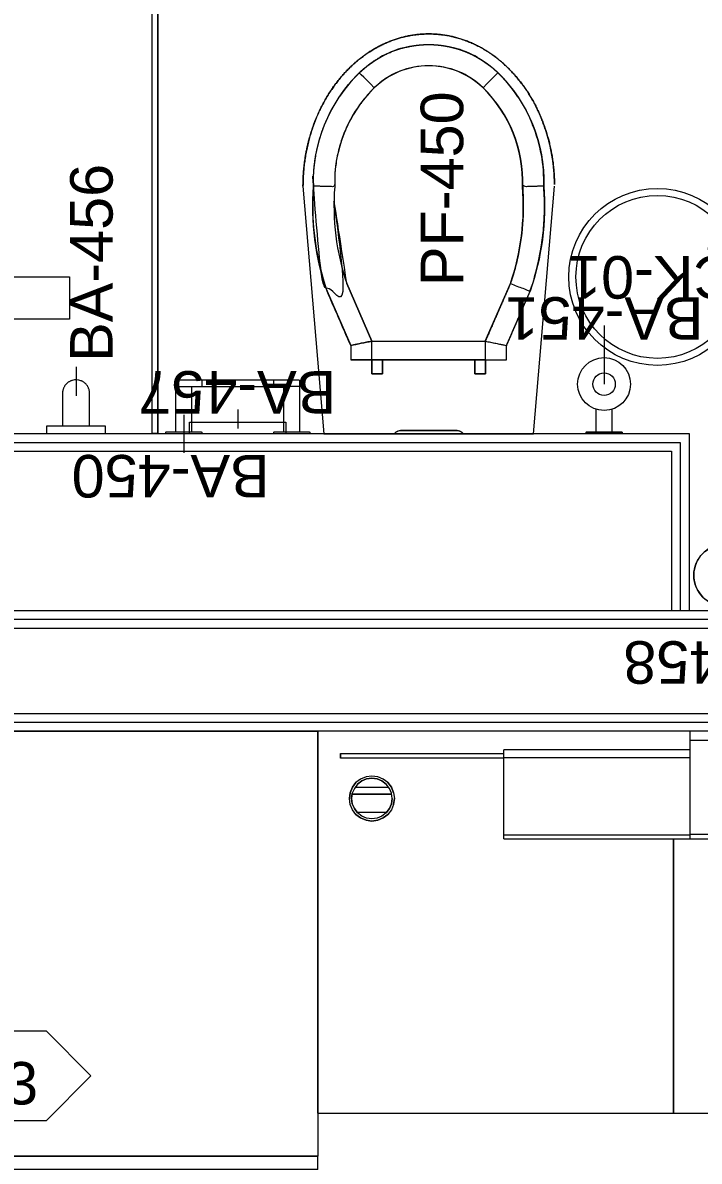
# Model space of a CAD drawing. Header units: centimetres. Extents: x 118932 to 154602, y -32682 to -23521.
# Drawn here: x 140238.6 to 140334, y -26528.4 to -26367.6 of the extents above; entities that cross this region are included whole.
import ezdxf

# ---------------------------------------------------------------- set-up
doc = ezdxf.new("R2010")
doc.units = ezdxf.units.CM
doc.header["$LTSCALE"] = 50
doc.header["$MEASUREMENT"] = 0
for name, color, linetype, lineweight, true_color in [('GEN_00_BL_Yazı', 7, 'Continuous', 0, 0x4f5250), ('GEN_02_TF_Islak Hacim', 7, 'Continuous', 5, 0x007cb0), ('GEN_02_TF_Mobilya', 7, 'Continuous', 5, 0x745e3d), ('GEN_05_ML_Alçıpan-RefEdit0', 7, 'Continuous', 18, 0x008b29), ('KALACAK DUVARLAR', 7, 'Continuous', 30, 0x005387)]:
    doc.layers.add(name, color=color, linetype=linetype, lineweight=lineweight, true_color=true_color)
doc.styles.add('Arial_6', font='arial.ttf', dxfattribs={"height": 59.5325})

# ---------------------------------------------------------------- blocks, each defined once
blk = doc.blocks.new('Toilet_wall_hung_6505 - PF-450 TOILET-12873441-TYPE GxL')
at = {"layer": 'GEN_02_TF_Islak Hacim'}
for p, q in [((-91.8, 508.9), (-95.2, 512.3)), ((91.4, 508.9), (94.8, 512.3)), ((-177.5, 355), (-148, 5.5)), ((-177.5, 355), (-148, 5.5)), ((148, 5.5), (177.5, 355)), ((148, 5.5), (177.5, 355)), ((-80.2, 136.2), (-115.5, 217.5)), ((-115.5, 217.5), (-80.2, 136.2)), ((-80.2, 136.2), (-115.5, 217.5)), ((79.8, 136.2), (115.2, 217.5)), ((109.8, 130), (143.1, 206.7)), ((109.8, 130), (143.1, 206.7)), ((-110.2, 130), (-110.2, 110)), ((-110.2, 130), (-110.2, 110)), ((-80.2, 136.2), (79.8, 136.2)), ((-80.2, 110), (-80.2, 136.2)), ((109.8, 110), (109.8, 130)), ((109.8, 110), (109.8, 130)), ((-110.2, 110), (109.8, 110)), ((-80.2, 110), (-110.2, 110)), ((-65.2, 90), (-80.2, 90)), ((80.2, 90), (65.2, 90)), ((-148, 5.5), (148, 5.5))]:
    blk.add_line(p, q, dxfattribs=at)
at = {"layer": 'GEN_02_TF_Islak Hacim', "flags": 128}
blk.add_lwpolyline([(-143.5, 206.7, -0.102893), (-162.7, 355, -0.208147), (-98, 515.2, -0.407287), (97.6, 515.2, -0.208147), (162.3, 355, -0.102893), (143.1, 206.7), (147.7, 220.6), (151.6, 234.8), (155, 249.1), (157.9, 263.5), (160.1, 278), (161.8, 292.6), (162.9, 307.2), (163.3, 321.9), (163.3, 336.6), (162.6, 351.3), (162.3, 355, 0.103003), (146.6, 441.8)], format="xyb", dxfattribs=at)
at = {"layer": 'GEN_02_TF_Islak Hacim'}
for points in [[(76.6, 493.8, 0.195174), (0, 525, 0.196091), (-77, 493.7, 0.210216), (-132.7, 354.3)], [(-95.2, 512.3), (-98, 515.2, 0.051366), (-126.3, 481)], [(80.2, 136.2), (115.5, 217.5, 0.103229), (132.7, 354.3, 0.210216), (77, 493.7, 0.198067), (0, 525, 0.198067), (-77, 493.7), (-82.4, 499.3), (-91.8, 508.9)], [(125.9, 481, 0.051366), (97.6, 515.2), (94.8, 512.3)], [(132.3, 354.3, 0.210348), (76.6, 493.8), (82, 499.3), (91.4, 508.9)]]:
    blk.add_lwpolyline(points, format="xyb", dxfattribs=at)
at = {"layer": 'GEN_02_TF_Islak Hacim', "flags": 128}
blk.add_lwpolyline([(-162.7, 355), (-163.5, 340.3), (-163.8, 325.6), (-163.4, 311), (-162.5, 296.3), (-161, 281.7), (-158.9, 267.1), (-156.2, 252.7), (-152.9, 238.4), (-149.1, 224.2), (-144.7, 210.2), (-143.5, 206.7), (-110.2, 130), (-110.2, 110)], dxfattribs=at)
at = {"layer": 'GEN_02_TF_Islak Hacim'}
for points in [[(-65.2, 110), (-65.2, 90), (-80.2, 90), (-80.2, 110), (-80.2, 90), (-65.2, 90)], [(80.2, 110), (80.2, 90), (65.2, 90), (65.2, 110), (65.2, 90), (80.2, 90)]]:
    blk.add_lwpolyline(points, close=True, dxfattribs=at)
for centre, radius, start, end in [((-0.2, 415), 140, 104.7131, 119.5056), ((-0.2, 415), 140, 60.4414, 75.181), ((-0.2, 415), 110, 45.7018, 134.2982), ((53.7, 360.8), 186.5, 134.5053, 181.9918), ((-54.1, 360.8), 186.5, 358.0082, 45.4947), ((203.5, 326.9), 337.3, 175.3479, 198.9228), ((-203.9, 326.9), 337.3, 341.0772, 4.6521)]:
    blk.add_arc(centre, radius, start, end, dxfattribs=at)
for points, weights, knots in [([(-177.5, 355), (-177.5, 433.7), (-145, 501.8), (-88.7, 541.2), (-32.5, 580.5), (32.5, 580.5), (88.8, 541.2), (145, 501.8), (177.5, 433.7), (177.5, 355), (177.5, 371.1), (174.5, 403.2), (161.3, 449.1), (139.9, 490.2), (111.6, 524.5), (77.7, 550.3), (39.8, 566.4), (13.3, 570), (0, 570), (-13.3, 570), (-39.8, 566.4), (-77.7, 550.3), (-111.6, 524.5), (-139.9, 490.2), (-161.3, 449.1), (-174.5, 403.2), (-177.5, 371.1), (-177.5, 355)], [1, 0.910683602523, 0.910683602523, 1, 0.910683602523, 0.910683602523, 1, 0.910683602523, 0.910683602523, 1, 1, 1, 1, 1, 1, 1, 1, 1, 1, 1, 1, 1, 1, 1, 1, 1, 1, 1], [0, 0, 0, 0, 1.047198, 1.047198, 1.047198, 2.094395, 2.094395, 2.094395, 3.141593, 3.141593, 3.141593, 3.28445, 3.427307, 3.570164, 3.713021, 3.855878, 3.998736, 4.141593, 4.141593, 4.141593, 4.28445, 4.427307, 4.570164, 4.713021, 4.855878, 4.998736, 5.141593, 5.141593, 5.141593, 5.141593]), ([(-115.5, 217.5), (-130.6, 261.6), (-136.4, 307.8), (-132.7, 354.3), (-136.4, 307.8), (-130.6, 261.6), (-115.5, 217.5), (-117.6, 216.7), (-121.8, 215.1), (-129.8, 212), (-137.3, 209.1), (-142.5, 207.1), (-143.5, 206.7), (-143.5, 206.7), (-160.1, 254.4), (-166.6, 304.6), (-162.7, 355), (-162.7, 356.5), (-162.7, 358), (-162.8, 359.6), (-162.7, 362.5), (-162.7, 365.3), (-162.6, 368.2), (-162.5, 371.1), (-162.3, 374), (-162.2, 376.9), (-161.9, 379.7), (-161.6, 382.6), (-161.4, 385.5), (-161, 388.4), (-160.6, 391.2), (-160.2, 394.1), (-159.7, 396.9), (-159.2, 399.8), (-158.7, 402.6), (-158.1, 405.4), (-157.5, 408.2), (-156.8, 411.1), (-156.1, 413.8), (-155.4, 416.6), (-154.7, 419.4), (-153.8, 422.2), (-153, 425), (-152.2, 427.7), (-151.2, 430.4), (-150.3, 433.2), (-149.3, 435.9), (-148.3, 438.6), (-147.2, 441.3), (-146.1, 444), (-145, 446.6), (-143.8, 449.2), (-142.7, 451.9), (-141.4, 454.5), (-140.1, 457.1), (-138.9, 459.7), (-137.5, 462.2), (-136.1, 464.7), (-134.7, 467.3), (-133.3, 469.8), (-131.8, 472.2), (-130.3, 474.7), (-128.8, 477.1), (-127.2, 479.6), (-125.6, 482), (-124, 484.4), (-122.3, 486.7), (-120.6, 489.1), (-118.9, 491.4), (-117.1, 493.6), (-115.4, 495.9), (-113.5, 498.2), (-111.7, 500.4), (-109.8, 502.6), (-107.9, 504.7), (-106, 506.9), (-104, 509), (-102, 511.1), (-100, 513.1), (-98, 515.2), (-97.5, 515.7), (-97, 516.1), (-96.5, 516.6), (-95.1, 517.9), (-93.7, 519.1), (-92.4, 520.4), (-90.9, 521.6), (-89.5, 522.8), (-88.1, 524), (-86.6, 525.1), (-85.1, 526.3), (-83.6, 527.4), (-82.1, 528.5), (-80.6, 529.6), (-79.1, 530.7), (-77.5, 531.7), (-76, 532.7), (-74.4, 533.7), (-72.8, 534.7), (-71.2, 535.6), (-69.6, 536.6), (-67.9, 537.5), (-66.3, 538.4), (-64.7, 539.3), (-63, 540.1), (-61.3, 540.9), (-59.6, 541.7), (-57.9, 542.5), (-56.2, 543.3), (-54.5, 544), (-52.8, 544.7), (-51.1, 545.4), (-49.3, 546.1), (-47.6, 546.7), (-45.8, 547.3), (-44, 548), (-42.3, 548.5), (-40.5, 549.1), (-38.7, 549.6), (-36.9, 550.1), (-35.1, 550.6), (-33.3, 551), (-31.5, 551.4), (-29.6, 551.8), (-27.8, 552.2), (-26, 552.6), (-24.1, 552.9), (-22.3, 553.2), (-20.5, 553.5), (-18.6, 553.8), (-16.8, 554), (-14.9, 554.2), (-13, 554.4), (-11.2, 554.6), (-9.3, 554.7), (-7.5, 554.8), (-5.6, 554.9), (-3.7, 554.9), (-1.9, 555), (0, 555), (0.5, 555), (1.1, 555), (1.6, 555), (3.5, 554.9), (5.4, 554.9), (7.2, 554.8), (9.1, 554.7), (11, 554.5), (12.8, 554.4), (14.7, 554.2), (16.5, 554), (18.4, 553.8), (20.2, 553.5), (22.1, 553.2), (23.9, 552.9), (25.8, 552.5), (27.6, 552.2), (29.4, 551.8), (31.2, 551.4), (33.1, 551), (34.9, 550.5), (36.7, 550), (38.5, 549.5), (40.3, 549), (42, 548.5), (43.8, 547.9), (45.6, 547.3), (47.3, 546.7), (49.1, 546), (50.8, 545.4), (52.6, 544.7), (54.3, 543.9), (56, 543.2), (57.7, 542.4), (59.4, 541.7), (61.1, 540.9), (62.8, 540), (64.4, 539.2), (66.1, 538.3), (67.7, 537.4), (69.3, 536.5), (71, 535.6), (72.5, 534.6), (74.1, 533.6), (75.7, 532.6), (77.3, 531.6), (78.8, 530.5), (80.4, 529.5), (81.9, 528.4), (83.4, 527.3), (84.9, 526.2), (86.3, 525), (87.8, 523.9), (89.3, 522.7), (90.7, 521.5), (92.1, 520.3), (93.5, 519), (94.9, 517.8), (96.2, 516.5), (97.6, 515.2), (98.7, 514.1), (99.7, 513), (100.8, 512), (102.8, 509.9), (104.8, 507.8), (106.7, 505.6), (108.6, 503.5), (110.5, 501.3), (112.4, 499.1), (114.2, 496.8), (116, 494.6), (117.8, 492.3), (119.5, 490), (121.2, 487.7), (122.9, 485.4), (124.5, 483), (126.1, 480.6), (127.8, 478.2), (129.3, 475.7), (130.8, 473.3), (132.3, 470.8), (133.7, 468.3), (135.1, 465.8), (136.6, 463.3), (137.9, 460.7), (139.2, 458.1), (140.5, 455.6), (141.7, 452.9), (142.9, 450.3), (144.1, 447.7), (145.3, 445), (146.4, 442.4), (147.5, 439.7), (148.5, 437), (149.5, 434.3), (150.5, 431.6), (151.4, 428.8), (152.2, 426.1), (153.1, 423.4), (153.9, 420.6), (154.7, 417.8), (155.5, 415), (156.1, 412.2), (156.8, 409.4), (157.5, 406.6), (158, 403.8), (158.6, 400.9), (159.1, 398.1), (159.6, 395.2), (160, 392.4), (160.5, 389.5), (160.8, 386.7), (161.1, 383.8), (161.4, 380.9), (161.7, 378.1), (161.9, 375.2), (162.1, 372.3), (162.2, 369.4), (162.3, 366.5), (162.4, 363.7), (162.3, 360.8), (162.3, 357.9), (162.3, 355)], [1, 0.985941487209, 0.985941487209, 1, 0.985941483871, 0.985941483871, 1, 1, 1, 1, 1, 1, 1, 1, 0.986032014241, 0.986032014241, 1, 1, 1, 1, 1, 1, 1, 1, 1, 1, 1, 1, 1, 1, 1, 1, 1, 1, 1, 1, 1, 1, 1, 1, 1, 1, 1, 1, 1, 1, 1, 1, 1, 1, 1, 1, 1, 1, 1, 1, 1, 1, 1, 1, 1, 1, 1, 1, 1, 1, 1, 1, 1, 1, 1, 1, 1, 1, 1, 1, 1, 1, 1, 1, 1, 1, 1, 1, 1, 1, 1, 1, 1, 1, 1, 1, 1, 1, 1, 1, 1, 1, 1, 1, 1, 1, 1, 1, 1, 1, 1, 1, 1, 1, 1, 1, 1, 1, 1, 1, 1, 1, 1, 1, 1, 1, 1, 1, 1, 1, 1, 1, 1, 1, 1, 1, 1, 1, 1, 1, 1, 1, 1, 1, 1, 1, 1, 1, 1, 1, 1, 1, 1, 1, 1, 1, 1, 1, 1, 1, 1, 1, 1, 1, 1, 1, 1, 1, 1, 1, 1, 1, 1, 1, 1, 1, 1, 1, 1, 1, 1, 1, 1, 1, 1, 1, 1, 1, 1, 1, 1, 1, 1, 1, 1, 1, 1, 1, 1, 1, 1, 1, 1, 1, 1, 1, 1, 1, 1, 1, 1, 1, 1, 1, 1, 1, 1, 1, 1, 1, 1, 1, 1, 1, 1, 1, 1, 1, 1, 1, 1, 1, 1, 1, 1, 1, 1, 1, 1, 1, 1, 1, 1, 1, 1, 1, 1, 1, 1, 1, 1, 1, 1, 1, 1, 1, 1, 1, 1, 1, 1, 1, 1, 1, 1, 1, 1], [0, 0, 0, 0, 0.411459, 0.411459, 0.411459, 0.822918, 0.822918, 0.822918, 0.965775, 1.108632, 1.394346, 1.608632, 1.822918, 1.822918, 1.822918, 2.233045, 2.233045, 2.233045, 3.233045, 3.233045, 3.233045, 4.233045, 4.233045, 4.233045, 5.233045, 5.233045, 5.233045, 6.233045, 6.233045, 6.233045, 7.233045, 7.233045, 7.233045, 8.233045, 8.233045, 8.233045, 9.233045, 9.233045, 9.233045, 10.233045, 10.233045, 10.233045, 11.233045, 11.233045, 11.233045, 12.233045, 12.233045, 12.233045, 13.233045, 13.233045, 13.233045, 14.233045, 14.233045, 14.233045, 15.233045, 15.233045, 15.233045, 16.233045, 16.233045, 16.233045, 17.233045, 17.233045, 17.233045, 18.233045, 18.233045, 18.233045, 19.233045, 19.233045, 19.233045, 20.233045, 20.233045, 20.233045, 21.233045, 21.233045, 21.233045, 22.233045, 22.233045, 22.233045, 23.233045, 23.233045, 23.233045, 24.233045, 24.233045, 24.233045, 25.233045, 25.233045, 25.233045, 26.233045, 26.233045, 26.233045, 27.233045, 27.233045, 27.233045, 28.233045, 28.233045, 28.233045, 29.233045, 29.233045, 29.233045, 30.233045, 30.233045, 30.233045, 31.233045, 31.233045, 31.233045, 32.233045, 32.233045, 32.233045, 33.233045, 33.233045, 33.233045, 34.233045, 34.233045, 34.233045, 35.233045, 35.233045, 35.233045, 36.233045, 36.233045, 36.233045, 37.233045, 37.233045, 37.233045, 38.233045, 38.233045, 38.233045, 39.233045, 39.233045, 39.233045, 40.233045, 40.233045, 40.233045, 41.233045, 41.233045, 41.233045, 42.233045, 42.233045, 42.233045, 43.233045, 43.233045, 43.233045, 44.233045, 44.233045, 44.233045, 45.233045, 45.233045, 45.233045, 46.233045, 46.233045, 46.233045, 47.233045, 47.233045, 47.233045, 48.233045, 48.233045, 48.233045, 49.233045, 49.233045, 49.233045, 50.233045, 50.233045, 50.233045, 51.233045, 51.233045, 51.233045, 52.233045, 52.233045, 52.233045, 53.233045, 53.233045, 53.233045, 54.233045, 54.233045, 54.233045, 55.233045, 55.233045, 55.233045, 56.233045, 56.233045, 56.233045, 57.233045, 57.233045, 57.233045, 58.233045, 58.233045, 58.233045, 59.233045, 59.233045, 59.233045, 60.233045, 60.233045, 60.233045, 61.233045, 61.233045, 61.233045, 62.233045, 62.233045, 62.233045, 63.233045, 63.233045, 63.233045, 64.233045, 64.233045, 64.233045, 65.233045, 65.233045, 65.233045, 66.233045, 66.233045, 66.233045, 67.233045, 67.233045, 67.233045, 68.233045, 68.233045, 68.233045, 69.233045, 69.233045, 69.233045, 70.233045, 70.233045, 70.233045, 71.233045, 71.233045, 71.233045, 72.233045, 72.233045, 72.233045, 73.233045, 73.233045, 73.233045, 74.233045, 74.233045, 74.233045, 75.233045, 75.233045, 75.233045, 76.233045, 76.233045, 76.233045, 77.233045, 77.233045, 77.233045, 78.233045, 78.233045, 78.233045, 79.233045, 79.233045, 79.233045, 80.233045, 80.233045, 80.233045, 81.233045, 81.233045, 81.233045, 82.233045, 82.233045, 82.233045, 83.233045, 83.233045, 83.233045, 84.233045, 84.233045, 84.233045, 84.233045]), ([(-77, 493.8), (-114.8, 456.6), (-134.5, 407.3), (-132.7, 354.3), (-136, 354.4), (-142.7, 354.5), (-152.7, 354.8), (-160.6, 354.9), (-162.7, 355), (-162.7, 355), (-163.1, 369.8), (-162, 384.6), (-159.3, 399.2)], [1, 0.943504881062, 0.943504881062, 1, 1, 1, 1, 1, 1, 1, 0.996491355806, 0.996491355806, 1], [0, 0, 0, 0, 0.8293, 0.8293, 0.8293, 1.043586, 1.257872, 1.543586, 1.8293, 1.8293, 1.8293, 2.034582, 2.034582, 2.034582, 2.034582]), ([(162.3, 355), (166.2, 304.6), (159.7, 254.4), (143.1, 206.7), (132, 181.1), (120.9, 155.6), (109.8, 130), (109.8, 123.3), (109.8, 116.7), (109.8, 110), (99.8, 110), (89.8, 110), (79.8, 110), (79.8, 118.7), (79.8, 127.5), (79.8, 136.2), (91.6, 163.3), (103.4, 190.4), (115.2, 217.5), (130.3, 261.6), (136, 307.8), (132.3, 354.3), (135.6, 354.3), (142.3, 354.5), (152.3, 354.8), (160.2, 354.9), (162.3, 355), (162.3, 355)], [1, 0.986032014241, 0.986032014241, 1, 1, 1, 1, 1, 1, 1, 1, 1, 1, 1, 1, 1, 1, 1, 1, 0.985941483871, 0.985941483871, 1, 1, 1, 1, 1, 1, 1], [0, 0, 0, 0, 0.410127, 0.410127, 0.410127, 1.410127, 1.410127, 1.410127, 2.410127, 2.410127, 2.410127, 3.410127, 3.410127, 3.410127, 4.410127, 4.410127, 4.410127, 5.410127, 5.410127, 5.410127, 5.821586, 5.821586, 5.821586, 6.035872, 6.250158, 6.535872, 6.821586, 6.821586, 6.821586, 6.821586])]:
    blk.add_rational_spline(points, weights, degree=3, knots=knots, dxfattribs=at)
for points, knots in [([(115.2, 217.5), (118.3, 216.3), (124.6, 213.9), (133.9, 210.3), (141.2, 207.4), (143.1, 206.7), (143.1, 206.7)], [-1, -1, -1, -1, -0.785714, -0.571429, -0.285714, 0, 0, 0, 0]), ([(-80.2, 136.2), (-82.8, 135.7), (-88, 134.6), (-95.4, 133.1), (-101.7, 131.8), (-108.1, 130.4), (-110.2, 130), (-110.2, 130), (-121.3, 155.6), (-132.4, 181.1), (-143.5, 206.7), (-132.4, 181.1), (-121.3, 155.6), (-110.2, 130), (-100.2, 132.1), (-90.2, 134.2), (-80.2, 136.2), (-26.9, 136.2), (26.5, 136.2), (79.8, 136.2), (79.8, 127.5), (79.8, 118.7), (79.8, 110), (26.5, 110), (-26.9, 110), (-80.2, 110), (-80.2, 118.7), (-80.2, 127.5), (-80.2, 136.2), (-26.9, 136.2), (26.5, 136.2), (79.8, 136.2), (89.8, 134.2), (99.9, 132.2), (109.9, 130.2)], [0, 0, 0, 0, 0.166667, 0.333333, 0.5, 0.666667, 1, 1, 1, 2, 2, 2, 3, 3, 3, 4, 4, 4, 5, 5, 5, 6, 6, 6, 7, 7, 7, 8, 8, 8, 9, 9, 9, 10, 10, 10, 10]), ([(79.8, 136.2), (82.4, 135.7), (87.7, 134.6), (95, 133.1), (101.3, 131.8), (107.7, 130.4), (109.8, 130), (109.8, 130)], [0, 0, 0, 0, 0.166667, 0.333333, 0.5, 0.666667, 1, 1, 1, 1]), ([(-48.3, 5.5), (-48.2, 5.7), (-47.9, 6.1), (-47.5, 6.6), (-46.9, 7.2), (-46.1, 8), (-45.2, 8.6), (-44.4, 9), (-43.6, 9.3), (-42.2, 9.8), (-40.9, 10), (-40, 10), (-13.3, 10), (13.3, 10), (40, 10), (13.3, 10), (-13.3, 10), (-40, 10), (-13.3, 10), (13.3, 10), (40, 10), (40.9, 10), (42.2, 9.8), (43.8, 9.3), (44.8, 8.8), (45.6, 8.3), (46.3, 7.8), (46.9, 7.2), (47.5, 6.6), (47.9, 6.1), (48.2, 5.7), (48.3, 5.5)], [0, 0, 0, 0, 0.043096, 0.084763, 0.12643, 0.209763, 0.293096, 0.334763, 0.37643, 0.459763, 0.62643, 0.62643, 0.62643, 1.62643, 1.62643, 1.62643, 2.62643, 2.62643, 2.62643, 3.62643, 3.62643, 3.62643, 3.793096, 3.87643, 3.959763, 4.00143, 4.043096, 4.12643, 4.168096, 4.209763, 4.25286, 4.25286, 4.25286, 4.25286])]:
    blk.add_open_spline(points, degree=3, knots=knots, dxfattribs=at)
at = {"layer": 'GEN_00_BL_Yazı', "insert": (49.5, 214), "char_height": 60, "width": 260.709, "attachment_point": 7, "rotation": 90, "style": 'Arial_6'}
blk.add_mtext('PF-450', dxfattribs=at)
blk = doc.blocks.new('Grab-Bar_Bobrick_B-6806 - BA-456 24_-V371-TYPE GxL')
at = {"layer": 'GEN_00_BL_Yazı'}
blk.add_line((-53504.4, -6427.9), (-53463.6, -6427.9), dxfattribs=at)
at = {"layer": 'GEN_02_TF_Islak Hacim', "lineweight": 13, "flags": 128}
blk.add_lwpolyline([(-53558, -6468.7), (-53558, -6386.1), (-53546.8, -6386.1), (-53546.8, -6468.7)], close=True, dxfattribs=at)
blk.add_lwpolyline([(-53546.8, -6446.5), (-53532.6, -6446.5), (-53531.3, -6446.5), (-53530, -6446.5), (-53528.8, -6446.5), (-53527.5, -6446.5), (-53526.2, -6446.5), (-53525, -6446.5), (-53523.8, -6446.5), (-53522.6, -6446.5), (-53521.4, -6446.5), (-53520.2, -6446.5), (-53519, -6446.5), (-53517.9, -6446.5), (-53516.8, -6446.5), (-53515.7, -6446.5), (-53514.6, -6446.5), (-53513.6, -6446.5), (-53512.6, -6446.5), (-53511.6, -6446.5), (-53510.7, -6446.5), (-53509.8, -6446.5), (-53508.9, -6446.5), (-53508.1, -6446.5), (-53507.3, -6446.5), (-53506.5, -6446.5), (-53505.8, -6446.5), (-53505.2, -6446.5), (-53504.6, -6446.5), (-53504, -6446.5), (-53503.4, -6446.5), (-53503, -6446.5), (-53502.5, -6446.5), (-53502.1, -6446.5), (-53501.8, -6446.5), (-53501.5, -6446.5), (-53501.3, -6446.5), (-53501.1, -6446.5), (-53500.9, -6446.5), (-53500.8, -6446.5), (-53500.8, -6446.5), (-53500.6, -6446.5), (-53499.8, -6446.5), (-53499.1, -6446.4), (-53498.3, -6446.3), (-53497.6, -6446.2), (-53496.8, -6446.1), (-53496.1, -6445.9), (-53495.3, -6445.7), (-53494.6, -6445.5), (-53493.9, -6445.2), (-53493.2, -6444.9), (-53492.5, -6444.6), (-53491.8, -6444.2), (-53491.2, -6443.9), (-53490.5, -6443.5), (-53489.9, -6443), (-53489.3, -6442.6), (-53488.7, -6442.1), (-53488.1, -6441.6), (-53487.5, -6441.1), (-53487, -6440.6), (-53486.5, -6440), (-53486, -6439.4), (-53485.5, -6438.8), (-53485.1, -6438.2), (-53484.7, -6437.6), (-53484.3, -6436.9), (-53483.9, -6436.2), (-53483.6, -6435.6), (-53483.3, -6434.9), (-53483, -6434.2, 0.168627), (-53482.6, -6422), (-53482.8, -6421.3), (-53483, -6420.5), (-53483.3, -6419.8), (-53483.7, -6419.1), (-53484, -6418.5), (-53484.4, -6417.8), (-53484.8, -6417.2), (-53485.2, -6416.5), (-53485.6, -6415.9), (-53486.1, -6415.3), (-53486.6, -6414.7), (-53487.1, -6414.2), (-53487.7, -6413.6), (-53488.2, -6413.1), (-53488.8, -6412.6), (-53489.4, -6412.2), (-53490, -6411.7), (-53490.7, -6411.3), (-53491.3, -6410.9), (-53492, -6410.5), (-53492.7, -6410.2), (-53493.4, -6409.9), (-53494.1, -6409.6), (-53494.8, -6409.4), (-53495.5, -6409.1), (-53496.3, -6408.9), (-53497, -6408.8), (-53497.8, -6408.6), (-53498.5, -6408.5), (-53499.3, -6408.5), (-53500, -6408.4), (-53500.8, -6408.4), (-53500.8, -6408.4), (-53500.9, -6408.4), (-53501, -6408.4), (-53501.2, -6408.4), (-53501.4, -6408.4), (-53501.7, -6408.4), (-53502, -6408.4), (-53502.4, -6408.4), (-53502.8, -6408.4), (-53503.3, -6408.4), (-53503.8, -6408.4), (-53504.4, -6408.4), (-53505, -6408.4), (-53505.7, -6408.4), (-53506.4, -6408.4), (-53507.1, -6408.4), (-53507.9, -6408.4), (-53508.7, -6408.4), (-53509.5, -6408.4), (-53510.4, -6408.4), (-53511.4, -6408.4), (-53512.3, -6408.4), (-53513.3, -6408.4), (-53514.3, -6408.4), (-53515.4, -6408.4), (-53516.5, -6408.4), (-53517.6, -6408.4), (-53518.7, -6408.4), (-53519.9, -6408.4), (-53521.1, -6408.4), (-53522.2, -6408.4), (-53523.5, -6408.4), (-53524.7, -6408.4), (-53525.9, -6408.4), (-53527.2, -6408.4), (-53528.4, -6408.4), (-53529.7, -6408.4), (-53530.9, -6408.4), (-53532.2, -6408.4), (-53532.6, -6408.4), (-53546.8, -6408.4)], format="xyb", dxfattribs=at)
at = {"layer": 'GEN_00_BL_Yazı', "insert": (-53456.4, -6479.9), "char_height": 60, "width": 265.421, "attachment_point": 7, "style": 'Arial_6'}
blk.add_mtext('BA-456', dxfattribs=at)
blk = doc.blocks.new('Accessory-Tissue_Holder-KOHLER-Composed-K-73147 - BA-450 TOILET PAPER HOLDER-14820997-TYPE GxL')
at = {"layer": 'GEN_00_BL_Yazı'}
blk.add_line((-51986.7, -5251.1), (-51986.7, -5197.1), dxfattribs=at)
at = {"layer": 'GEN_02_TF_Islak Hacim', "lineweight": 13}
for p, q in [((-52113.8, -5290.7), (-52113.8, -5299.6)), ((-52012.2, -5299.6), (-52012.2, -5290.7))]:
    blk.add_line(p, q, dxfattribs=at)
for points in [[(-52113.8, -5224.2), (-52113.8, -5225.9, -0.414214), (-52114.6, -5226.7), (-52128.5, -5226.7), (-52149.8, -5226.7), (-52163.8, -5226.7, -0.414214), (-52164.6, -5225.9), (-52164.6, -5224.2), (-52113.8, -5224.2)], [(-51961.4, -5224.2), (-51961.4, -5225.9, -0.414214), (-51962.2, -5226.7), (-51976.1, -5226.7), (-51997.4, -5226.7), (-52011.4, -5226.7, -0.414214), (-52012.2, -5225.9), (-52012.2, -5224.2), (-51961.4, -5224.2)], [(-51976.2, -5290.7, 0.414214), (-51975.3, -5289.9), (-51975.3, -5227.5, 0.414214), (-51976.1, -5226.7), (-51997.4, -5226.7, 0.414214), (-51998.2, -5227.5), (-51998.2, -5289.9, 0.414214), (-51997.4, -5290.7)], [(-52149.8, -5290.7, 0.414214), (-52150.6, -5291.5), (-52150.6, -5298.8, 0.414214), (-52149.8, -5299.6), (-51976.2, -5299.6, 0.414214), (-51975.3, -5298.8), (-51975.3, -5291.5, 0.414214), (-51976.2, -5290.7), (-51997.4, -5290.7), (-52128.6, -5290.7)]]:
    blk.add_lwpolyline(points, format="xyb", dxfattribs=at)
blk.add_lwpolyline([(-52149.8, -5226.7, 0.414214), (-52150.6, -5227.5), (-52150.6, -5289.9, 0.414214), (-52149.8, -5290.7), (-52128.6, -5290.7, 0.414214), (-52127.7, -5289.9), (-52127.7, -5227.5, 0.414214), (-52128.5, -5226.7), (-52149.8, -5226.7)], format="xyb", close=True, dxfattribs=at)
at = {"layer": 'GEN_00_BL_Yazı', "insert": (-52108.1, -5134.2), "char_height": 60, "width": 265.421, "attachment_point": 1, "style": 'Arial_6'}
blk.add_mtext('BA-450', dxfattribs=at)
blk = doc.blocks.new('Accessory-Tissue_Holder-KOHLER-Composed-K-73148 - BA-451 SPARE TP-14820996-TYPE GxL')
at = {"layer": 'GEN_00_BL_Yazı'}
blk.add_line((-52678, -5376.6), (-52678.1, -5294), dxfattribs=at)
at = {"layer": 'GEN_02_TF_Islak Hacim'}
blk.add_lwpolyline([(-52653.4, -5226.7), (-52667.2, -5226.7), (-52688.8, -5226.7), (-52702.6, -5226.7, -0.414214), (-52703.4, -5225.8), (-52703.4, -5224.2), (-52652.6, -5224.2), (-52652.6, -5225.8, -0.414214)], format="xyb", close=True, dxfattribs=at)
for points in [[(-52688.8, -5226.7, 0.414214), (-52689.4, -5227.3), (-52689.4, -5258.6)], [(-52666.5, -5258.6), (-52666.5, -5227.3, 0.414214), (-52667.2, -5226.7)]]:
    blk.add_lwpolyline(points, format="xyb", dxfattribs=at)
for radius in [37.3, 15.9]:
    blk.add_circle((-52678, -5294.1), radius, dxfattribs=at)
at = {"layer": 'GEN_00_BL_Yazı', "insert": (-52538.9, -5356.8), "char_height": 60, "width": 265.421, "attachment_point": 3, "style": 'Arial_6'}
blk.add_mtext('BA-451', dxfattribs=at)
blk = doc.blocks.new('Escobillero-pared_Tres-Max-tres_13463624 - BA-458 TOILET BRUSH HOLDER-14820998-TYPE J')
at = {"layer": 'GEN_00_BL_Yazı'}
blk.add_line((0, 50), (0, 88.6), dxfattribs=at)
at = {"layer": 'GEN_02_TF_Islak Hacim'}
for p, q in [((-10, 42.3), (-10, 50)), ((-10, 50), (10, 50)), ((10, 50), (-10, 50)), ((-10, 42.3), (-10, 50)), ((10, 50), (10, 42.3)), ((10, 42.3), (10, 50))]:
    blk.add_line(p, q, dxfattribs=at)
for radius in [43.5, 8]:
    blk.add_circle((0, 0), radius, dxfattribs=at)
blk.add_arc((0, 0), 43.5, 103.2903, 76.7097, dxfattribs=at)
at = {"layer": 'GEN_00_BL_Yazı', "insert": (143, 153.2), "char_height": 60, "width": 265.421, "attachment_point": 3, "style": 'Arial_6'}
blk.add_mtext('BA-458', dxfattribs=at)
blk = doc.blocks.new('sanitary bag dispenser - BA-457 BAG DISPENSER-14823600-TYPE J')
at = {"layer": 'GEN_00_BL_Yazı'}
blk.add_line((145, -37.4), (145, -10.5), dxfattribs=at)
at = {"layer": 'GEN_02_TF_Islak Hacim'}
blk.add_lwpolyline([(213, -3), (213, -19.4), (77, -19.4), (77, -3)], close=True, dxfattribs=at)
at = {"layer": 'GEN_00_BL_Yazı', "insert": (5.9, -31.4), "char_height": 60, "width": 265.421, "attachment_point": 1, "style": 'Arial_6'}
blk.add_mtext('BA-457', dxfattribs=at)
blk = doc.blocks.new('90likk DUS CAMİ')
at = {"layer": 'GEN_02_TF_Islak Hacim'}
blk.add_lwpolyline([(-63.52, 63.76), (0.12, 0.12), (-0.45, -0.45), (-64.09, 63.19)], close=True, dxfattribs=at)
blk = doc.blocks.new('BANYO ÇÖP KUTUSU')
at = {"layer": 'GEN_02_TF_Islak Hacim'}
for radius in [12.5, 11.5]:
    blk.add_circle((0, 0), radius, dxfattribs=at)
at = {"layer": 'GEN_00_BL_Yazı', "insert": (-11.15, 3.06), "char_height": 6, "width": 25.1286, "attachment_point": 1, "style": 'Arial_6'}
blk.add_mtext('ÇK-01', dxfattribs=at)
blk = doc.blocks.new('LEVEL 0 ISLAK HACİM')
at = {"layer": 'GEN_02_TF_Islak Hacim', "elevation": 0}
blk.add_lwpolyline([(-98.49, -19.27), (-98.49, 145.84)], dxfattribs=at)
for name, p, rotation in [('90likk DUS CAMİ', (-99.12, 70.73, 0), 134.9999999999967), ('BANYO ÇÖP KUTUSU', (-27.96, 2.85, 0), 180)]:
    blk.add_blockref(name, p, dxfattribs=dict(rotation=rotation))
at = {"xscale": 0.1, "yscale": 0.1, "zscale": 0.1}
blk.add_blockref('Toilet_wall_hung_6505 - PF-450 TOILET-12873441-TYPE GxL', (-60.23, -19.84, 0), dxfattribs=at)
for name, p, xscale, yscale, zscale, rotation in [('Grab-Bar_Bobrick_B-6806 - BA-456 24_-V371-TYPE GxL', (-752.75, 5336.5, 0), 0.1000000000000018, 0.1000000000000018, 0.1000000000000018, 90), ('Accessory-Tissue_Holder-KOHLER-Composed-K-73148 - BA-451 SPARE TP-14820996-TYPE GxL', (-5303.29, -541.69, 0), 0.1, 0.1, 0.1, 180), ('sanitary bag dispenser - BA-457 BAG DISPENSER-14823600-TYPE J', (-72.69, -19.59, 0), 0.1, 0.1, 0.1, 180), ('Accessory-Tissue_Holder-KOHLER-Composed-K-73147 - BA-450 TOILET PAPER HOLDER-14820997-TYPE GxL', (-5293.49, -541.71, 0), 0.1, 0.1, 0.1, 180), ('Escobillero-pared_Tres-Max-tres_13463624 - BA-458 TOILET BRUSH HOLDER-14820998-TYPE J', (-18.48, -39.27, 0), 0.1, 0.1, 0.1, 180)]:
    blk.add_blockref(name, p, dxfattribs=dict(xscale=xscale, yscale=yscale, zscale=zscale, rotation=rotation))
blk = doc.blocks.new('FFE-Tag')
at = {"color": 0}
blk.add_wipeout([(-8.761, 0), (-6.189, 2.572), (6.189, 2.572), (8.761, 0), (6.189, -2.572), (-6.189, -2.572)], dxfattribs=at).dxf.layer = 'GEN_00_BL_Yazı'
at = {"layer": 'GEN_00_BL_Yazı', "color": 0}
for p, q in [((-8.761, 0), (-6.189, 2.572)), ((6.189, 2.572), (-6.189, 2.572)), ((8.761, 0), (6.189, 2.572)), ((-8.761, 0), (-6.189, -2.572)), ((8.761, 0), (6.189, -2.572)), ((-6.189, -2.572), (6.189, -2.572))]:
    blk.add_line(p, q, dxfattribs=at)
blk = doc.blocks.new('CS-463')
at = {"layer": 'GEN_00_BL_Yazı', "insert": (-0.22, -1.08), "char_height": 6, "attachment_point": 5, "style": 'Arial_6'}
blk.add_mtext('CS-463', dxfattribs=at)
blk = doc.blocks.new('*U553')
at = {"layer": 'GEN_02_TF_Mobilya'}
for p, q in [((-513, -285), (-513, -304.1)), ((-513, -285), (-513, -304.1)), ((-513, -285), (-27, -285)), ((-513, -285), (-27, -285)), ((-27, -285), (-1.6, -285)), ((-27, -285), (-1.6, -285)), ((-1.6, -304.1), (-1.6, -285)), ((-1.6, -304.1), (-1.6, -285)), ((1.6, -285), (1.6, -304.1)), ((1.6, -285), (27, -285)), ((27, -285), (1.6, -285)), ((1.6, -285), (1.6, -304.1)), ((27, -285), (513, -285)), ((27, -285), (513, -285)), ((513, -304.1), (513, -285)), ((513, -304.1), (513, -285)), ((-1.6, -304.1), (-513, -304.1)), ((-1.6, -304.1), (-513, -304.1)), ((-77.8, -304.1), (-77.8, -316.8)), ((-77.8, -304.1), (-77.8, -316.8)), ((-1.6, -304.1), (-1.6, -316.8)), ((-1.6, -316.8), (-1.6, -304.1)), ((513, -304.1), (1.6, -304.1)), ((513, -304.1), (1.6, -304.1)), ((-1.6, -316.8), (-77.8, -316.8)), ((-1.6, -316.8), (-77.8, -316.8))]:
    blk.add_line(p, q, dxfattribs=at)
at = {"layer": 'GEN_00_BL_Yazı', "xscale": 24.48801272789174, "yscale": 24.48801272789174, "zscale": 24.48801272789174}
blk.add_blockref('FFE-Tag', (-21.8, -171.9), dxfattribs=at)
at = {"layer": 'GEN_02_TF_Mobilya'}
blk.add_lwpolyline([(-513, 315), (513, 315), (513, -285), (-513, -285)], close=True, dxfattribs=at)
at = {"xscale": 10, "yscale": 10, "zscale": 10}
blk.add_blockref('CS-463', (-21.8, -171.9), dxfattribs=at)
blk = doc.blocks.new('CS-456.S R')
at = {"layer": 'GEN_00_BL_Yazı', "insert": (-0.19, -0.75), "char_height": 6, "attachment_point": 5, "style": 'Arial_6'}
blk.add_mtext('CS-456.S R', dxfattribs=at)
blk = doc.blocks.new('CS-456.S R MİNİBAR')
at = {"layer": 'GEN_02_TF_Mobilya'}
for p, q in [((-142.4, 53.97), (-139.23, 53.97)), ((-139.23, 53.97), (-142.4, 53.97)), ((-142.4, 53.97), (-142.4, 0)), ((-139.23, 53.97), (-139.23, 15.24)), ((-139.23, 53.97), (-139.23, 15.24)), ((-139.23, 15.24), (-139.23, 53.97)), ((-50.17, 53.97), (-139.23, 53.97)), ((-50.17, 53.97), (-139.23, 53.97)), ((-139.23, 15.24), (-139.23, 53.97)), ((0, 53.97), (-50.17, 53.97)), ((-50.17, 15.24), (-50.17, 53.97)), ((0, 53.97), (-50.17, 53.97)), ((-50.17, 15.24), (-50.17, 53.97)), ((-50.17, 53.97), (-50.17, 15.24)), ((-50.17, 53.97), (-50.17, 15.24)), ((0, 53.97), (0, 0)), ((0, 53.97), (0, 0)), ((-52.55, 15.24), (-142.24, 15.24)), ((-142.24, 14.6), (-142.24, 15.24)), ((-142.24, 14.6), (-142.24, 15.24)), ((-52.55, 15.24), (-142.24, 15.24)), ((-142.24, 14.6), (-52.55, 14.6)), ((-142.24, 1.27), (-142.24, 14.6)), ((-142.24, 14.6), (-52.55, 14.6)), ((-142.24, 1.27), (-142.24, 14.6)), ((-52.55, 15.24), (-52.55, 14.6)), ((-52.55, 15.24), (-52.55, 14.6)), ((-26.23, 15.24), (-52.55, 15.24)), ((-26.23, 15.24), (-52.55, 15.24)), ((-52.55, 14.72), (-26.23, 14.72)), ((-52.55, 14.72), (-26.23, 14.72)), ((-52.55, 14.6), (-52.55, 1.27)), ((-52.55, 14.6), (-52.55, 1.27)), ((-26.23, 15.24), (-26.23, 14.72)), ((-26.23, 15.24), (-26.23, 14.72)), ((-26.23, 14.72), (-26.23, 3.72)), ((-26.23, 14.72), (-26.23, 3.72)), ((-10.37, 11.11), (-9.87, 11.77)), ((-10.37, 11.11), (-9.87, 11.77)), ((-9.64, 11.55), (-10.09, 10.95)), ((-10.09, 10.95), (-9.64, 11.55)), ((-9.87, 11.77), (-9.21, 12.27)), ((-9.21, 12.27), (-9.87, 11.77)), ((-5.51, 11.43), (-9.73, 11.43)), ((-5.51, 11.43), (-9.73, 11.43)), ((-9.64, 11.55), (-9.05, 12)), ((-9.64, 11.55), (-9.05, 12)), ((-9.21, 12.27), (-8.44, 12.59)), ((-8.44, 12.59), (-9.21, 12.27)), ((-9.05, 12), (-8.36, 12.29)), ((-9.05, 12), (-8.36, 12.29)), ((-8.44, 12.59), (-7.62, 12.7)), ((-7.62, 12.7), (-8.44, 12.59)), ((-8.36, 12.29), (-7.62, 12.38)), ((-8.36, 12.29), (-7.62, 12.38)), ((-7.62, 12.7), (-6.8, 12.59)), ((-6.8, 12.59), (-7.62, 12.7)), ((-7.62, 12.38), (-6.88, 12.29)), ((-7.62, 12.38), (-6.88, 12.29)), ((-6.88, 12.29), (-6.19, 12)), ((-6.88, 12.29), (-6.19, 12)), ((-6.8, 12.59), (-6.03, 12.27)), ((-6.03, 12.27), (-6.8, 12.59)), ((-6.19, 12), (-5.6, 11.55)), ((-6.19, 12), (-5.6, 11.55)), ((-6.03, 12.27), (-5.37, 11.77)), ((-5.37, 11.77), (-6.03, 12.27)), ((-5.15, 10.95), (-5.6, 11.55)), ((-5.6, 11.55), (-5.15, 10.95)), ((-5.37, 11.77), (-4.87, 11.11)), ((-5.37, 11.77), (-4.87, 11.11)), ((-10.69, 10.35), (-10.8, 9.52)), ((-10.8, 9.52), (-10.69, 10.35)), ((-10.69, 10.35), (-10.37, 11.11)), ((-10.69, 10.35), (-10.37, 11.11)), ((-10.38, 10.26), (-10.48, 9.52)), ((-10.48, 9.52), (-10.38, 10.26)), ((-10.09, 10.95), (-10.38, 10.26)), ((-10.38, 10.26), (-10.09, 10.95)), ((-4.86, 10.26), (-5.15, 10.95)), ((-5.15, 10.95), (-4.86, 10.26)), ((-4.87, 11.11), (-4.55, 10.35)), ((-4.87, 11.11), (-4.55, 10.35)), ((-4.76, 9.52), (-4.86, 10.26)), ((-4.86, 10.26), (-4.76, 9.52)), ((-4.55, 10.35), (-4.45, 9.52)), ((-4.55, 10.35), (-4.45, 9.52)), ((-10.69, 8.7), (-10.8, 9.52)), ((-10.69, 8.7), (-10.8, 9.52)), ((-10.69, 8.7), (-10.37, 7.94)), ((-10.37, 7.94), (-10.69, 8.7)), ((-10.48, 9.52), (-10.38, 8.79)), ((-10.48, 9.52), (-10.38, 8.79)), ((-4.85, 8.89), (-10.39, 8.89)), ((-10.39, 8.89), (-4.85, 8.89)), ((-10.38, 8.79), (-10.09, 8.1)), ((-10.38, 8.79), (-10.09, 8.1)), ((-10.09, 8.1), (-9.64, 7.5)), ((-10.09, 8.1), (-9.64, 7.5)), ((-5.6, 7.5), (-5.15, 8.1)), ((-5.6, 7.5), (-5.15, 8.1)), ((-5.15, 8.1), (-4.86, 8.79)), ((-5.15, 8.1), (-4.86, 8.79)), ((-4.87, 7.94), (-4.55, 8.7)), ((-4.55, 8.7), (-4.87, 7.94)), ((-4.86, 8.79), (-4.76, 9.52)), ((-4.76, 9.52), (-4.86, 8.79)), ((-4.55, 8.7), (-4.45, 9.52)), ((-4.45, 9.52), (-4.55, 8.7)), ((-10.37, 7.94), (-9.87, 7.28)), ((-9.87, 7.28), (-10.37, 7.94)), ((-5.27, 7.94), (-9.97, 7.94)), ((-5.27, 7.94), (-9.97, 7.94)), ((-9.87, 7.28), (-9.21, 6.78)), ((-9.87, 7.28), (-9.21, 6.78)), ((-9.05, 7.05), (-9.64, 7.5)), ((-9.64, 7.5), (-9.05, 7.05)), ((-9.21, 6.78), (-8.44, 6.46)), ((-9.21, 6.78), (-8.44, 6.46)), ((-8.36, 6.76), (-9.05, 7.05)), ((-9.05, 7.05), (-8.36, 6.76)), ((-8.44, 6.46), (-7.62, 6.35)), ((-8.44, 6.46), (-7.62, 6.35)), ((-7.62, 6.67), (-8.36, 6.76)), ((-8.36, 6.76), (-7.62, 6.67)), ((-6.88, 6.76), (-7.62, 6.67)), ((-7.62, 6.67), (-6.88, 6.76)), ((-7.62, 6.35), (-6.8, 6.46)), ((-7.62, 6.35), (-6.8, 6.46)), ((-6.19, 7.05), (-6.88, 6.76)), ((-6.88, 6.76), (-6.19, 7.05)), ((-6.8, 6.46), (-6.03, 6.78)), ((-6.8, 6.46), (-6.03, 6.78)), ((-5.6, 7.5), (-6.19, 7.05)), ((-6.19, 7.05), (-5.6, 7.5)), ((-6.03, 6.78), (-5.37, 7.28)), ((-6.03, 6.78), (-5.37, 7.28)), ((-5.37, 7.28), (-4.87, 7.94)), ((-4.87, 7.94), (-5.37, 7.28)), ((-26.23, 3.72), (-52.55, 3.72)), ((-26.23, 3.72), (-52.55, 3.72)), ((-26.23, 3.81), (-3.18, 3.81)), ((-26.23, 3.81), (-3.18, 3.81)), ((-26.23, 3.72), (-26.23, 2.67)), ((-26.23, 3.72), (-26.23, 2.67)), ((-3.18, 3.81), (-3.18, 3.17)), ((-3.18, 3.17), (-3.18, 3.81)), ((-52.55, 2.67), (-26.23, 2.67)), ((-52.55, 2.67), (-26.23, 2.67)), ((-3.18, 3.17), (-26.23, 3.17)), ((-3.18, 3.17), (-26.23, 3.17)), ((-142.4, 0), (-142.24, 0)), ((-142.4, 0), (-142.24, 0)), ((-142.24, 0), (-142.24, 1.27)), ((-142.24, 0), (-142.24, 1.27)), ((-52.55, 1.27), (-142.24, 1.27)), ((-52.55, 1.27), (-142.24, 1.27)), ((-142.24, 0), (-52.55, 0)), ((-142.24, 0), (-52.55, 0)), ((-52.55, 1.27), (-52.55, 0)), ((-52.55, 1.27), (-52.55, 0)), ((-52.55, 0), (0, 0)), ((-52.55, 0), (0, 0))]:
    blk.add_line(p, q, dxfattribs=at)
at = {"layer": 'KALACAK DUVARLAR'}
blk.add_blockref('CS-456.S R', (-117.2, 42.68), dxfattribs=at)
blk = doc.blocks.new('D blok level 1 tefrişler')
at = {"layer": 'GEN_02_TF_Mobilya', "xscale": 0.1000000000000008, "yscale": 0.1000000000000008, "zscale": 0.1000000000000008}
blk.add_blockref('*U553', (-655.96, 541.78, 0), dxfattribs=at)
at = {"layer": 'KALACAK DUVARLAR', "rotation": 180}
blk.add_blockref('CS-456.S R MİNİBAR', (-604.66, 573.28, 0), dxfattribs=at)
blk = doc.blocks.new('60LIK YER SÜZGECİ')
at = {"layer": 'GEN_02_TF_Islak Hacim'}
blk.add_lwpolyline([(79589.82, -32983.56), (79589.82, -32923.56), (79595.82, -32923.56), (79595.82, -32983.56)], close=True, dxfattribs=at)
blk = doc.blocks.new('level 0 süzgeçler')
at = {"rotation": 270}
blk.add_blockref('60LIK YER SÜZGECİ', (31892.49, 83346.45, 0), dxfattribs=at)
blk = doc.blocks.new('level 1 d blok duvarlar')
at = {"layer": 'GEN_05_ML_Alçıpan-RefEdit0', "elevation": 0}
for points in [[(1619.61, -1304.72), (1849.61, -1304.72), (1849.61, -1221.72), (1866.61, -1221.72), (1866.61, -1321.72), (1619.61, -1321.72), (1619.61, -1319.22), (1864.11, -1319.22), (1864.11, -1224.22), (1852.11, -1224.22), (1852.11, -1307.22), (1619.61, -1307.22)], [(1619.61, -1320.47), (1865.36, -1320.47), (1865.36, -1222.97), (1850.86, -1222.97), (1850.86, -1305.97), (1619.61, -1305.97)], [(1619.61, -1279.72), (1774.61, -1279.72), (1774.61, -1304.72)], [(1619.61, -1280.97), (1773.36, -1280.97), (1773.36, -1304.72)], [(1619.61, -1282.22), (1772.11, -1282.22), (1772.11, -1304.72)], [(1619.61, -1304.72), (1849.61, -1304.72)]]:
    blk.add_lwpolyline(points, dxfattribs=at)

msp = doc.modelspace()

# ---------------------------------------------------------------- block references
msp.add_blockref('LEVEL 0 ISLAK HACİM', (140356.1, -26406.37, 0))

# ---------------------------------------------------------------- next in the draw order: block references
msp.add_blockref('D blok level 1 tefrişler', (140884.88, -27040.92, 0))

# ---------------------------------------------------------------- next in the draw order: block references
for name, p in [('level 0 süzgeçler', (141276.24, -30160.12)), ('level 1 d blok duvarlar', (138558, -25145.92))]:
    msp.add_blockref(name, p)

doc.saveas('drawing.dxf')
